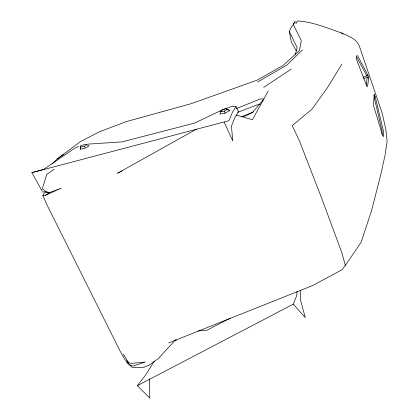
<?xml version="1.0" encoding="UTF-8"?>
<svg xmlns="http://www.w3.org/2000/svg" width="419" height="419" viewBox="0 0 419 419"><rect width="100%" height="100%" fill="white"/><g stroke="black" fill="none" stroke-linecap="round" stroke-linejoin="round"><path stroke-width="0.63" d="M175.184 340.254L158.152 358.748L149.604 364.918L143.34 367.494L131.948 367.306L126.91 362.335L126.926 361.073M300.805 290.456L300.271 299.229L305.278 317.612L293.232 304.189L296.799 295.337L297.055 291.435M221.311 111.433L221.405 110.333L225.883 108.621L229.78 110.386L225.165 113.188L219.902 114.136L220.41 111.899L221.405 110.333M374.287 94.348L373.476 103.849L373.638 105.923L382.5 135.117L383.39 136.704L383.783 133.724L383.416 130.917L375.136 96.459L374.287 94.348L373.895 95.532M382.133 134.593L382.112 131.105L374.141 97.198L375.136 96.459M80.233 149.227L80.637 145.98L84.575 144.503L86.885 144.696L89.017 145.87L85.549 148.08L84.36 146.299L80.5 147.127L80.233 149.227L84.957 148.211M80.5 147.127L80.637 145.98M368.683 77.903L367.552 86.544L367.013 86.581L357.025 60.875L356.344 57.859L356.993 55.491L357.8 56.046L367.877 75.153L368.683 77.903L367.274 77.285L363.587 78.625M366.175 84.989L367.274 77.285L366.866 75.886L356.847 57.393L356.349 57.084M295.275 54.826L297.097 47.551L289.251 31.383L290.629 28.382L294.903 21.851L296.139 21.982M241.794 116.833L246.183 115.728L252.379 112.627L263.541 99.539L268.239 90.813M263.305 99.853L252.427 119.693L236.07 114.995M295.898 23.647L297.511 20.95C312.694 21.798 326.914 27.994 341.15 32.834C347.964 35.934 356.202 38.412 359.308 45.99L382.285 113.533L385.883 129.612L387.119 141.308L384.961 155.69L380.74 174.775L371.553 210.631L361.204 242.145L345.35 265.4L341.836 269.904L312.249 285.706L168.59 342.952M294.903 21.851L293.284 24.538L301.298 40.486L299.475 50.51L283.055 65.464L257.418 80.034L191.436 103.598L125.925 121.73L99.732 131.671L80.385 141.643L57.057 159.063L52.181 164.012M154.182 361.199L146.069 374.445L137.322 385.7L149.745 398.05L149.651 378.682M341.993 64.007L327.386 87.723L312.092 109.06L292.242 125.627L299.564 141.208L321.588 197.978L341.621 252.065L345.35 265.4M87.864 144.131L122.081 141.884L194.536 123.123L222.243 109.904L229.816 107.023L233.76 106.232L236.054 106.651L232.498 112.192L228.942 120.698L31.881 172.68L41.78 190.488L46.708 174.44L54.203 169.208M42.769 195.343L44.388 192.86L49.636 192.478L61.352 188.157L45.189 195.416L42.769 195.343L47.483 205.939L120.08 350.991L125.03 359.785L128.727 362.77L131.66 363.409L145.472 361.964L132.991 366.075L130.519 365.378L126.91 362.335M263.541 99.539L263.944 99.135L260.597 98.842L236.311 108.621M302.382 50.008L286.889 65.034L257.585 82.072M367.877 75.153L363.325 77.175M57.057 159.063L63.981 154.171M263.703 87.372L291.252 69.119M45.189 195.416L49.636 192.478L46.205 191.797L41.722 191.933M84.36 146.299L86.885 144.696M220.41 111.899L224.238 111.197L227.59 109.17M196.49 129.131L117.425 173.293L122.112 170.978M230.151 318.131L207.07 330.203L198.135 330.91M137.322 385.7L293.232 304.189M80.422 147.629L80.799 147.446M175.262 340.794L176.357 340.301L175.624 339.573M78.851 146.514L74.629 148.237L43.88 169.297L31.881 172.68M241.428 116.697L253.558 111.831M237.767 112.302L258.958 104.205L260.215 104.221M228.062 109.815L229.78 110.386M341.15 32.834L343.329 34.101M225.883 108.621L226.925 109.275M43.22 189.398L46.205 191.797M123.207 354.081L128.727 362.77M296.312 50.909L291.357 41.989L289.251 31.383M236.054 106.651L238.526 111.747L234.949 117.409L231.414 126.098L232.802 140.92L224.181 122.186M224.238 111.197L225.165 113.188"/></g></svg>
